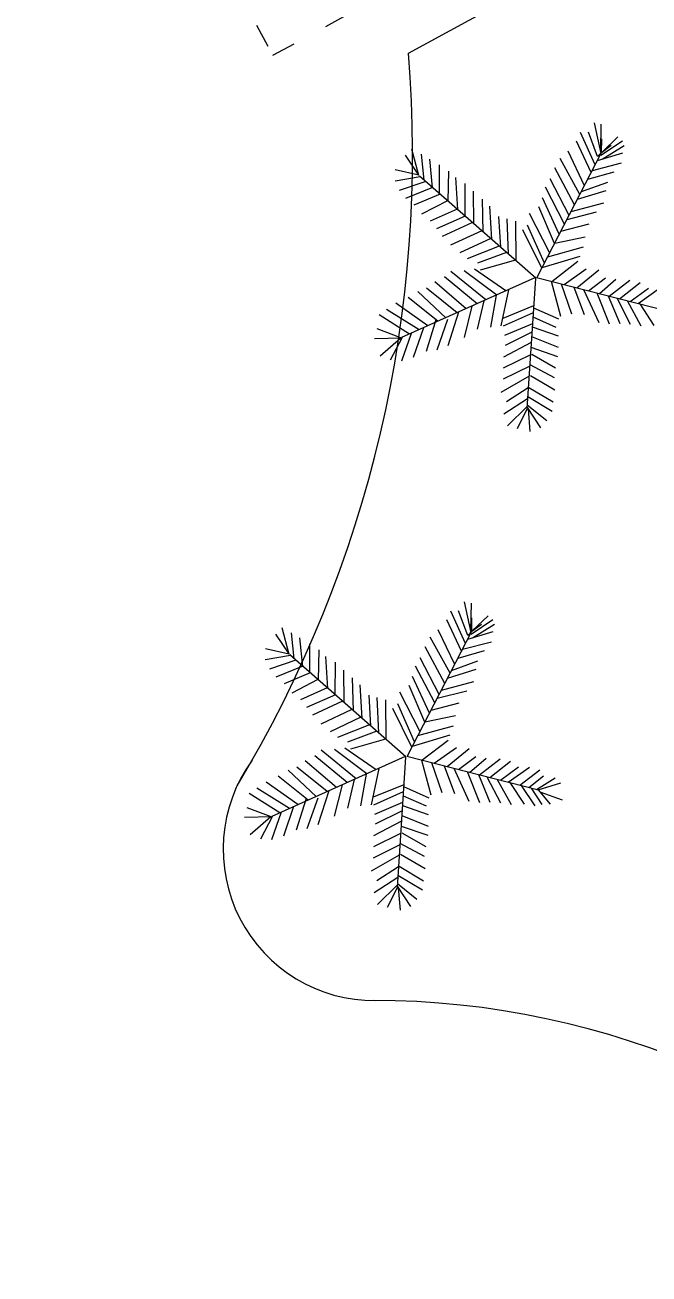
# Model space of a CAD drawing. Header units: millimetres. Extents: x 185 to 501, y 106 to 528.
# Drawn here: x 317.79 to 328.65, y 294.59 to 316.33 of the extents above; entities that cross this region are included whole.
import ezdxf

# ---------------------------------------------------------------- set-up
doc = ezdxf.new("R2010")
doc.units = ezdxf.units.MM
doc.linetypes.add('ACAD_ISO03W100', pattern=[30, 12, -18])
for name, color, linetype in [('arboles', 84, 'Continuous'), ('columnas', 170, 'Continuous'), ('pavimento', 252, 'Continuous')]:
    doc.layers.add(name, color=color, linetype=linetype)

msp = doc.modelspace()

# ---------------------------------------------------------------- linework, layer by layer
at = {"layer": 'arboles', "linetype": 'Continuous'}
for p, q in [((327.819, 314.097), (327.703, 314.631)), ((327.718, 313.901), (327.462, 314.465)), ((327.758, 314.045), (327.599, 314.468)), ((327.813, 314.127), (327.821, 314.605)), ((324.649, 313.712), (324.526, 314.173)), ((327.649, 313.767), (327.393, 314.313)), ((327.817, 314.067), (328.193, 314.32)), ((327.829, 314.116), (327.83, 314.35)), ((327.829, 314.116), (327.994, 314.24)), ((327.836, 314.121), (328.11, 314.386)), ((327.84, 314.001), (328.223, 314.237)), ((324.646, 313.723), (324.416, 314.067)), ((324.737, 313.635), (324.69, 314.087)), ((324.886, 313.504), (324.835, 314)), ((326.706, 311.946), (327.829, 314.116)), ((327.45, 313.384), (327.105, 314.012)), ((327.53, 313.537), (327.244, 314.139)), ((327.757, 313.976), (328.2, 314.108)), ((327.829, 314.116), (327.758, 314.045)), ((324.647, 313.719), (324.236, 313.811)), ((325.007, 313.398), (325.006, 313.898)), ((325.158, 313.266), (325.169, 313.791)), ((327.357, 313.204), (327.014, 313.847)), ((327.588, 313.65), (328.047, 313.781)), ((327.667, 313.802), (328.173, 313.933)), ((324.671, 313.693), (324.232, 313.616)), ((324.766, 313.609), (324.305, 313.453)), ((326.681, 311.929), (324.659, 313.703)), ((325.324, 313.12), (325.288, 313.679)), ((325.452, 313.007), (325.454, 313.576)), ((327.261, 313.017), (326.93, 313.656)), ((327.477, 313.435), (327.935, 313.601)), ((324.884, 313.506), (324.416, 313.316)), ((325.016, 313.39), (324.559, 313.199)), ((325.605, 312.874), (325.598, 313.439)), ((325.768, 312.73), (325.754, 313.303)), ((327.092, 312.691), (326.797, 313.326)), ((327.184, 312.868), (326.85, 313.509)), ((327.407, 313.3), (327.906, 313.456)), ((325.147, 313.275), (324.693, 313.041)), ((325.312, 313.13), (324.846, 312.922)), ((325.918, 312.599), (325.884, 313.18)), ((327.01, 312.532), (326.737, 313.169)), ((327.298, 313.09), (327.864, 313.238)), ((325.453, 313.007), (324.951, 312.787)), ((325.579, 312.896), (325.055, 312.655)), ((326.072, 312.464), (326.04, 313.001)), ((326.208, 312.345), (326.183, 312.961)), ((326.338, 312.231), (326.333, 312.921)), ((326.921, 312.376), (326.575, 313.053)), ((327.119, 312.744), (327.611, 312.872)), ((327.226, 312.95), (327.74, 313.079)), ((325.741, 312.754), (325.197, 312.5)), ((326.786, 312.1), (326.456, 312.77)), ((326.832, 312.189), (326.537, 312.849)), ((325.897, 312.617), (325.361, 312.367)), ((326.045, 312.487), (325.489, 312.263)), ((326.89, 312.301), (327.51, 312.471)), ((327.012, 312.537), (327.542, 312.647)), ((326.173, 312.375), (325.665, 312.188)), ((326.328, 312.24), (325.714, 312.064)), ((326.792, 312.113), (327.452, 312.313)), ((326.96, 311.871), (327.414, 312.221)), ((325.813, 311.55), (325.203, 312.046)), ((326.002, 311.634), (325.436, 312.054)), ((326.16, 311.705), (325.617, 312.081)), ((327.175, 311.816), (327.559, 312.091)), ((327.398, 311.759), (327.782, 312.073)), ((326.667, 311.932), (324.345, 310.892)), ((325.471, 311.396), (324.927, 311.862)), ((325.66, 311.481), (325.095, 311.948)), ((326.675, 311.924), (326.528, 309.656)), ((326.696, 311.939), (328.99, 311.353)), ((326.95, 311.874), (327.115, 311.267)), ((327.124, 311.83), (327.304, 311.309)), ((327.598, 311.708), (327.896, 311.932)), ((327.791, 311.659), (328.075, 311.908)), ((327.961, 311.616), (328.32, 311.894)), ((328.14, 311.57), (328.499, 311.852)), ((324.978, 311.176), (324.46, 311.59)), ((325.117, 311.238), (324.631, 311.696)), ((325.311, 311.325), (324.781, 311.752)), ((325.99, 311.629), (325.891, 311.077)), ((326.21, 311.727), (326.076, 311.096)), ((327.346, 311.773), (327.526, 311.292)), ((327.513, 311.73), (327.777, 311.157)), ((327.744, 311.671), (327.961, 311.135)), ((327.945, 311.62), (328.143, 311.138)), ((328.091, 311.583), (328.328, 311.127)), ((328.328, 311.522), (328.644, 311.755)), ((328.462, 311.488), (328.834, 311.751)), ((324.654, 311.03), (324.083, 311.384)), ((324.802, 311.097), (324.247, 311.492)), ((325.569, 311.44), (325.433, 310.895)), ((325.778, 311.534), (325.663, 311.038)), ((326.644, 311.443), (326.109, 311.227)), ((326.642, 311.411), (327.08, 311.218)), ((328.272, 311.537), (328.512, 311.098)), ((328.492, 311.48), (328.738, 311.105)), ((324.485, 310.955), (323.954, 311.29)), ((324.944, 311.202), (324.771, 310.652)), ((325.147, 311.209), (324.958, 310.675)), ((325.337, 311.337), (325.149, 310.748)), ((326.636, 311.322), (326.117, 311.09)), ((326.624, 311.135), (326.137, 310.927)), ((326.632, 311.254), (327.033, 311.074)), ((324.335, 310.888), (323.919, 311.045)), ((324.51, 310.966), (324.342, 310.483)), ((324.726, 311.063), (324.549, 310.546)), ((326.614, 310.988), (326.148, 310.756)), ((326.62, 311.082), (327.071, 310.926)), ((324.35, 310.885), (323.873, 310.874)), ((324.332, 310.884), (323.972, 310.571)), ((324.356, 310.897), (324.147, 310.499)), ((326.603, 310.81), (326.119, 310.554)), ((326.597, 310.725), (327.062, 310.564)), ((326.609, 310.909), (327.069, 310.725)), ((326.589, 310.594), (326.117, 310.36)), ((326.612, 310.606), (327.028, 310.368)), ((326.576, 310.395), (326.112, 310.167)), ((326.578, 310.427), (327.001, 310.201)), ((326.565, 310.219), (326.075, 309.937)), ((326.589, 310.232), (327.013, 309.985)), ((326.539, 309.829), (326.127, 309.561)), ((326.552, 310.016), (326.173, 309.773)), ((326.542, 309.868), (326.967, 309.613)), ((326.564, 310.024), (326.986, 309.772)), ((326.531, 309.696), (326.188, 309.357)), ((326.528, 309.649), (326.357, 309.307)), ((326.53, 309.678), (326.763, 309.321)), ((326.533, 309.722), (326.872, 309.451)), ((326.548, 309.651), (326.579, 309.26)), ((325.458, 305.567), (325.202, 306.131)), ((325.498, 305.71), (325.339, 306.134)), ((325.56, 305.762), (325.443, 306.296)), ((325.553, 305.792), (325.562, 306.27)), ((325.389, 305.433), (325.133, 305.978)), ((325.557, 305.733), (325.933, 305.986)), ((325.57, 305.782), (325.571, 306.015)), ((325.576, 305.787), (325.851, 306.051)), ((322.386, 305.389), (322.156, 305.732)), ((322.389, 305.378), (322.266, 305.839)), ((322.477, 305.3), (322.43, 305.753)), ((324.447, 303.612), (325.57, 305.782)), ((325.27, 305.203), (324.984, 305.805)), ((325.497, 305.641), (325.94, 305.774)), ((325.57, 305.782), (325.498, 305.71)), ((325.57, 305.782), (325.735, 305.905)), ((325.581, 305.666), (325.963, 305.903)), ((322.387, 305.384), (321.976, 305.476)), ((322.627, 305.169), (322.575, 305.665)), ((322.747, 305.064), (322.746, 305.564)), ((325.098, 304.87), (324.754, 305.512)), ((325.191, 305.049), (324.845, 305.678)), ((325.407, 305.468), (325.914, 305.598)), ((322.411, 305.359), (321.972, 305.281)), ((322.506, 305.275), (322.046, 305.119)), ((324.422, 303.595), (322.399, 305.369)), ((322.898, 304.931), (322.909, 305.456)), ((323.064, 304.786), (323.028, 305.344)), ((325.001, 304.683), (324.67, 305.321)), ((325.217, 305.1), (325.675, 305.267)), ((325.328, 305.315), (325.788, 305.446)), ((322.624, 305.172), (322.156, 304.981)), ((322.757, 305.055), (322.299, 304.864)), ((323.192, 304.673), (323.194, 305.241)), ((323.345, 304.539), (323.338, 305.105)), ((324.924, 304.534), (324.59, 305.175)), ((325.147, 304.966), (325.646, 305.121)), ((322.888, 304.94), (322.433, 304.706)), ((323.508, 304.396), (323.494, 304.969)), ((323.658, 304.265), (323.624, 304.846)), ((324.75, 304.198), (324.477, 304.835)), ((324.832, 304.357), (324.537, 304.991)), ((325.039, 304.756), (325.604, 304.904)), ((323.053, 304.796), (322.586, 304.588)), ((323.193, 304.672), (322.692, 304.453)), ((323.812, 304.129), (323.78, 304.666)), ((323.948, 304.01), (323.923, 304.627)), ((324.661, 304.042), (324.315, 304.718)), ((324.966, 304.616), (325.48, 304.745)), ((323.319, 304.562), (322.795, 304.32)), ((323.481, 304.42), (322.938, 304.165)), ((324.078, 303.896), (324.074, 304.587)), ((324.526, 303.765), (324.196, 304.435)), ((324.572, 303.855), (324.278, 304.515)), ((324.859, 304.409), (325.351, 304.537)), ((323.638, 304.283), (323.101, 304.032)), ((324.752, 304.202), (325.283, 304.312)), ((323.785, 304.153), (323.229, 303.929)), ((323.913, 304.041), (323.405, 303.853)), ((324.533, 303.778), (325.192, 303.979)), ((324.63, 303.967), (325.25, 304.137)), ((323.901, 303.371), (323.357, 303.747)), ((324.068, 303.905), (323.454, 303.73)), ((324.7, 303.537), (325.154, 303.886)), ((324.915, 303.482), (325.299, 303.756)), ((325.139, 303.425), (325.522, 303.739)), ((324.408, 303.598), (322.085, 302.558)), ((323.211, 303.062), (322.667, 303.527)), ((323.4, 303.147), (322.835, 303.614)), ((323.553, 303.215), (322.943, 303.711)), ((323.743, 303.3), (323.177, 303.72)), ((324.415, 303.59), (324.269, 301.322)), ((324.436, 303.604), (326.73, 303.019)), ((324.691, 303.539), (324.855, 302.933)), ((325.339, 303.374), (325.636, 303.598)), ((325.531, 303.325), (325.816, 303.573)), ((325.701, 303.281), (326.06, 303.56)), ((325.88, 303.236), (326.24, 303.518)), ((322.857, 302.903), (322.371, 303.361)), ((323.051, 302.99), (322.521, 303.418)), ((323.95, 303.393), (323.816, 302.762)), ((324.864, 303.495), (325.045, 302.975)), ((325.086, 303.438), (325.267, 302.958)), ((325.254, 303.396), (325.518, 302.823)), ((325.485, 303.337), (325.702, 302.8)), ((326.068, 303.188), (326.384, 303.42)), ((326.202, 303.154), (326.574, 303.416)), ((326.403, 303.102), (326.755, 303.367)), ((322.542, 302.763), (321.988, 303.157)), ((322.718, 302.841), (322.2, 303.256)), ((323.309, 303.106), (323.173, 302.561)), ((323.519, 303.2), (323.403, 302.703)), ((323.731, 303.295), (323.631, 302.743)), ((324.384, 303.109), (323.849, 302.892)), ((325.685, 303.286), (325.884, 302.804)), ((325.831, 303.248), (326.068, 302.792)), ((326.012, 303.202), (326.252, 302.764)), ((326.232, 303.146), (326.479, 302.77)), ((326.427, 303.096), (326.663, 302.745)), ((326.563, 303.061), (326.819, 303.266)), ((326.693, 303.028), (327.018, 303.228)), ((326.721, 303.021), (327.118, 303.143)), ((322.225, 302.621), (321.694, 302.955)), ((322.394, 302.696), (321.823, 303.049)), ((322.685, 302.868), (322.512, 302.318)), ((322.887, 302.875), (322.699, 302.34)), ((323.078, 303.002), (322.889, 302.414)), ((324.376, 302.988), (323.857, 302.756)), ((324.372, 302.919), (324.773, 302.74)), ((324.382, 303.077), (324.821, 302.884)), ((326.601, 303.052), (326.788, 302.768)), ((326.724, 303.02), (326.935, 302.772)), ((326.752, 302.988), (327.141, 302.848)), ((322.075, 302.553), (321.66, 302.71)), ((322.467, 302.729), (322.289, 302.212)), ((324.364, 302.801), (323.877, 302.593)), ((324.355, 302.654), (323.888, 302.421)), ((324.361, 302.748), (324.811, 302.591)), ((322.09, 302.55), (321.613, 302.54)), ((322.072, 302.55), (321.712, 302.236)), ((322.097, 302.563), (321.887, 302.164)), ((322.251, 302.632), (322.082, 302.149)), ((324.343, 302.475), (323.859, 302.219)), ((324.35, 302.575), (324.809, 302.39)), ((324.329, 302.26), (323.857, 302.026)), ((324.338, 302.391), (324.802, 302.229)), ((324.353, 302.272), (324.769, 302.033)), ((324.316, 302.061), (323.853, 301.832)), ((324.318, 302.093), (324.741, 301.866)), ((324.305, 301.884), (323.815, 301.603)), ((324.329, 301.898), (324.754, 301.65)), ((324.292, 301.682), (323.914, 301.438)), ((324.304, 301.69), (324.726, 301.438)), ((324.28, 301.494), (323.867, 301.227)), ((324.271, 301.362), (323.928, 301.023)), ((324.27, 301.344), (324.503, 300.987)), ((324.273, 301.388), (324.612, 301.117)), ((324.282, 301.534), (324.708, 301.279)), ((324.268, 301.314), (324.097, 300.972)), ((324.288, 301.316), (324.319, 300.926))]:
    msp.add_line(p, q, dxfattribs=at)
at = {"layer": 'columnas', "color": 32, "linetype": 'ACAD_ISO03W100', "ltscale": 0.035}
for p, q in [((317.79, 323.705), (322.105, 315.807)), ((322.105, 315.807), (326.843, 318.396))]:
    msp.add_line(p, q, dxfattribs=at)
at = {"layer": 'pavimento'}
msp.add_line((324.465, 315.843), (331.841, 319.873), dxfattribs=at)
for centre, radius, start, end in [((303.28, 314.073), 21.258, 328.8919, 4.7753), ((323.873, 301.986), 2.634, 143.9451, 270.4154), ((323.863, 284.943), 14.41, 42.0395, 90.0507)]:
    msp.add_arc(centre, radius, start, end, dxfattribs=at)

doc.saveas('drawing.dxf')
